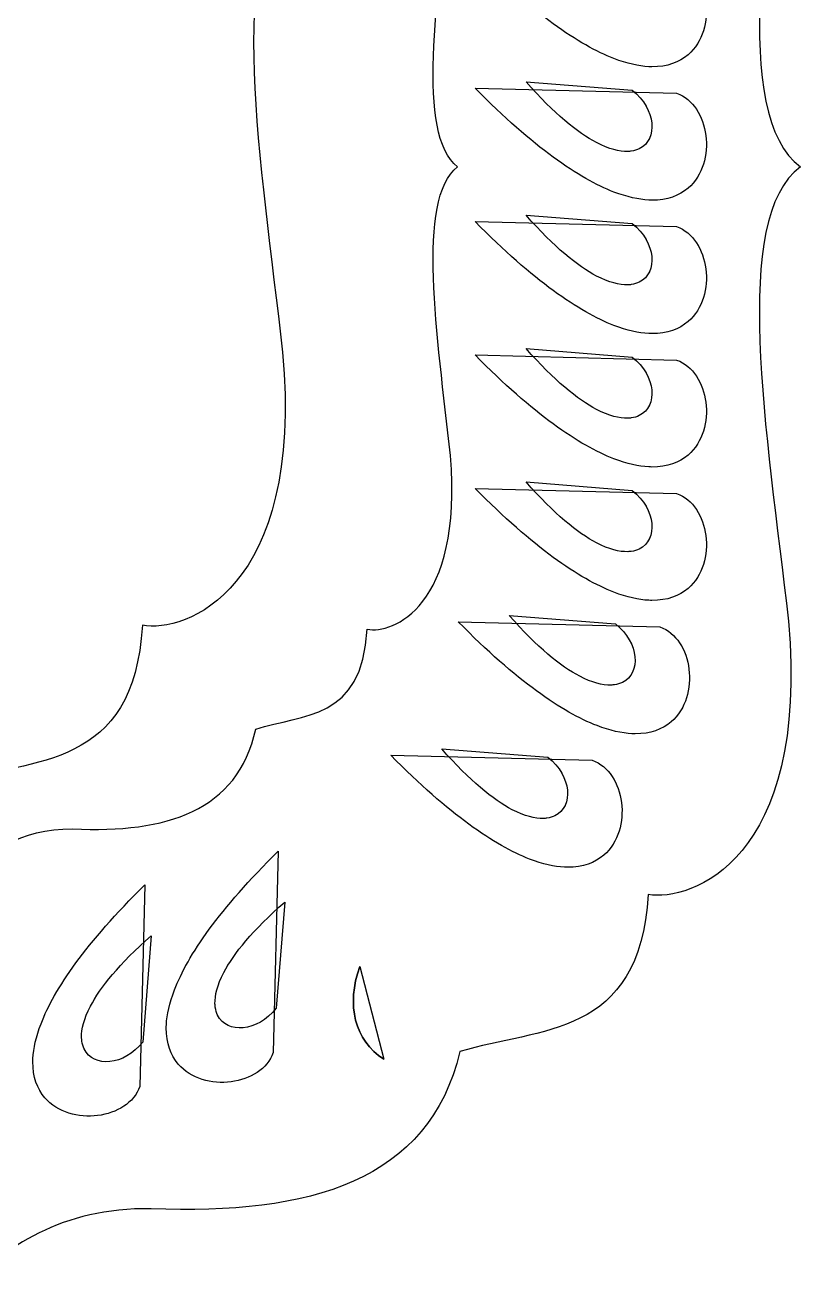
# Model space of a CAD drawing. Header units: centimetres. Extents: x -13 to 13.1, y -8 to 8.
# Drawn here: x -4.14 to 0.78, y -7.99 to -0.06 of the extents above; entities that cross this region are included whole.
import ezdxf

# ---------------------------------------------------------------- set-up
doc = ezdxf.new("R2010")
doc.units = ezdxf.units.CM
doc.header["$MEASUREMENT"] = 0
doc.layers.add('Layer 1', color=7, linetype='Continuous')

msp = doc.modelspace()

# ---------------------------------------------------------------- linework, layer by layer
at = {"layer": 'Layer 1', "color": 214, "lineweight": 30}
msp.add_open_spline([(-7.73226, 7.79237), (-8.01278, 7.55431), (-8.30393, 7.24169), (-8.7137, 7.27891), (-8.7137, 7.27891), (-10.69448, 7.27838), (-10.75678, 6.75432), (-10.90065, 6.31401), (-10.90065, 6.31401), (-11.623, 6.25413), (-12.09567, 6.00123), (-12.08218, 5.37143), (-12.08218, 5.37143), (-12.68108, 5.30898), (-12.94235, 4.79808), (-12.93794, 3.93607), (-12.93794, 3.93607), (-12.92369, 2.83844), (-12.55109, 1.43551), (-13.01318, 0.74371), (-13.01318, 0.74371), (-12.55109, 0.05191), (-12.92369, -1.35102), (-12.93794, -2.44865), (-12.93794, -2.44865), (-12.94235, -3.31067), (-12.68108, -3.82156), (-12.08218, -3.88401), (-12.08218, -3.88401), (-12.09567, -4.51381), (-11.623, -4.76671), (-10.90065, -4.82659), (-10.90065, -4.82659), (-10.75679, -5.2669), (-10.69449, -5.79013), (-8.7137, -5.79067), (-8.7137, -5.79067), (-8.30393, -5.75344), (-8.01278, -6.06689), (-7.73226, -6.30495), (-7.73226, -6.30495), (-7.42861, -6.02844), (-7.09326, -5.78547), (-6.5251, -5.79067), (-6.5251, -5.79067), (-5.53119, -5.83328), (-4.7808, -5.61636), (-4.58868, -4.8051), (-4.58868, -4.8051), (-4.09196, -4.65168), (-3.46225, -4.72543), (-3.40715, -3.81953), (-3.40715, -3.81953), (-3.14297, -3.86788), (-2.39431, -3.60538), (-2.52741, -2.10553), (-2.52741, -2.10553), (-2.66579, -0.90805), (-2.89214, 0.42342), (-2.45134, 0.7437), (-2.45134, 0.7437), (-2.89214, 1.06398), (-2.66578, 2.39545), (-2.52741, 3.59293), (-2.52741, 3.59293), (-2.39431, 5.09279), (-3.14297, 5.35611), (-3.40715, 5.30776), (-3.40715, 5.30776), (-3.46225, 6.21367), (-4.09196, 6.13909), (-4.58868, 6.29251), (-4.58868, 6.29251), (-4.7808, 7.10377), (-5.53119, 7.32152), (-6.5251, 7.27891), (-6.5251, 7.27891), (-7.09327, 7.27372), (-7.42861, 7.51586), (-7.73226, 7.79237)], degree=3, knots=[0, 0, 0, 0, 0.047619, 0.047619, 0.047619, 0.047619, 0.0952381, 0.0952381, 0.0952381, 0.0952381, 0.1428571, 0.1428571, 0.1428571, 0.1428571, 0.1904762, 0.1904762, 0.1904762, 0.1904762, 0.2380952, 0.2380952, 0.2380952, 0.2380952, 0.2857143, 0.2857143, 0.2857143, 0.2857143, 0.3333333, 0.3333333, 0.3333333, 0.3333333, 0.3809524, 0.3809524, 0.3809524, 0.3809524, 0.4285714, 0.4285714, 0.4285714, 0.4285714, 0.4761905, 0.4761905, 0.4761905, 0.4761905, 0.5238095, 0.5238095, 0.5238095, 0.5238095, 0.5714286, 0.5714286, 0.5714286, 0.5714286, 0.6190476, 0.6190476, 0.6190476, 0.6190476, 0.6666667, 0.6666667, 0.6666667, 0.6666667, 0.7142857, 0.7142857, 0.7142857, 0.7142857, 0.7619048, 0.7619048, 0.7619048, 0.7619048, 0.8095238, 0.8095238, 0.8095238, 0.8095238, 0.8571429, 0.8571429, 0.8571429, 0.8571429, 0.9047619, 0.9047619, 0.9047619, 0.9047619, 1, 1, 1, 1], dxfattribs=at)
at = {"layer": 'Layer 1', "color": 251, "lineweight": 30}
for points, knots in [([(-4.55911, 6.10445), (-4.83963, 5.86639), (-5.13078, 5.55377), (-5.54055, 5.59099), (-5.54055, 5.59099), (-7.52133, 5.59046), (-7.58363, 5.0664), (-7.7275, 4.62609), (-7.7275, 4.62609), (-8.44985, 4.56621), (-8.92252, 4.31331), (-8.90903, 3.68351), (-8.90903, 3.68351), (-9.50793, 3.62106), (-9.7692, 3.11016), (-9.76479, 2.24815), (-9.76479, 2.24815), (-9.75054, 1.15052), (-9.37794, -0.25241), (-9.84003, -0.94421), (-9.84003, -0.94421), (-9.37794, -1.63601), (-9.75054, -3.03894), (-9.76479, -4.13657), (-9.76479, -4.13657), (-9.7692, -4.99859), (-9.50793, -5.50948), (-8.90903, -5.57193), (-8.90903, -5.57193), (-8.92252, -6.20173), (-8.44985, -6.45463), (-7.7275, -6.51451), (-7.7275, -6.51451), (-7.58364, -6.95482), (-7.52134, -7.47805), (-5.54055, -7.47859), (-5.54055, -7.47859), (-5.13078, -7.44136), (-4.83963, -7.75481), (-4.55911, -7.99287), (-4.55911, -7.99287), (-4.25546, -7.71636), (-3.92011, -7.47339), (-3.35195, -7.47859), (-3.35195, -7.47859), (-2.35804, -7.5212), (-1.60765, -7.30428), (-1.41553, -6.49302), (-1.41553, -6.49302), (-0.91881, -6.3396), (-0.2891, -6.41335), (-0.234, -5.50745), (-0.234, -5.50745), (0.03018, -5.5558), (0.77884, -5.2933), (0.64574, -3.79345), (0.64574, -3.79345), (0.50736, -2.59597), (0.28101, -1.2645), (0.72181, -0.94422), (0.72181, -0.94422), (0.28101, -0.62394), (0.50737, 0.70753), (0.64574, 1.90501), (0.64574, 1.90501), (0.77884, 3.40487), (0.03018, 3.66819), (-0.234, 3.61984), (-0.234, 3.61984), (-0.2891, 4.52575), (-0.91881, 4.45117), (-1.41553, 4.60459), (-1.41553, 4.60459), (-1.60765, 5.41585), (-2.35804, 5.6336), (-3.35195, 5.59099), (-3.35195, 5.59099), (-3.92012, 5.5858), (-4.25546, 5.82794), (-4.55911, 6.10445)], [0, 0, 0, 0, 0.047619, 0.047619, 0.047619, 0.047619, 0.0952381, 0.0952381, 0.0952381, 0.0952381, 0.1428571, 0.1428571, 0.1428571, 0.1428571, 0.1904762, 0.1904762, 0.1904762, 0.1904762, 0.2380952, 0.2380952, 0.2380952, 0.2380952, 0.2857143, 0.2857143, 0.2857143, 0.2857143, 0.3333333, 0.3333333, 0.3333333, 0.3333333, 0.3809524, 0.3809524, 0.3809524, 0.3809524, 0.4285714, 0.4285714, 0.4285714, 0.4285714, 0.4761905, 0.4761905, 0.4761905, 0.4761905, 0.5238095, 0.5238095, 0.5238095, 0.5238095, 0.5714286, 0.5714286, 0.5714286, 0.5714286, 0.6190476, 0.6190476, 0.6190476, 0.6190476, 0.6666667, 0.6666667, 0.6666667, 0.6666667, 0.7142857, 0.7142857, 0.7142857, 0.7142857, 0.7619048, 0.7619048, 0.7619048, 0.7619048, 0.8095238, 0.8095238, 0.8095238, 0.8095238, 0.8571429, 0.8571429, 0.8571429, 0.8571429, 0.9047619, 0.9047619, 0.9047619, 0.9047619, 1, 1, 1, 1]), ([(-4.55911, 3.53551), (-4.3792, 3.35979), (-4.18055, 3.20562), (-3.84391, 3.20891), (-3.84391, 3.20891), (-3.25501, 3.23599), (-2.81011, 3.09774), (-2.69628, 2.58218), (-2.69628, 2.58218), (-2.40197, 2.48468), (-2.02944, 2.53199), (-1.99679, 1.95628), (-1.99679, 1.95628), (-1.84026, 1.987), (-1.39621, 1.8197), (-1.47506, 0.86653), (-1.47506, 0.86653), (-1.55705, 0.10552), (-1.69158, -0.74067), (-1.43041, -0.94421), (-1.43041, -0.94421), (-1.69158, -1.14775), (-1.55705, -1.99394), (-1.47506, -2.75495), (-1.47506, -2.75495), (-1.3962, -3.70812), (-1.84026, -3.8746), (-1.99679, -3.84388), (-1.99679, -3.84388), (-2.02944, -4.41959), (-2.40197, -4.37312), (-2.69628, -4.47061), (-2.69628, -4.47061), (-2.81011, -4.98617), (-3.25501, -5.12359), (-3.84391, -5.09651), (-3.84391, -5.09651), (-4.18055, -5.09321), (-4.3792, -5.24821), (-4.55911, -5.42393), (-4.55911, -5.42393), (-4.72532, -5.27264), (-4.89758, -5.07285), (-5.14037, -5.09651), (-5.14037, -5.09651), (-6.31399, -5.09617), (-6.35076, -4.76365), (-6.436, -4.48383), (-6.436, -4.48383), (-6.864, -4.44578), (-7.14431, -4.28545), (-7.13632, -3.88521), (-7.13632, -3.88521), (-7.49117, -3.84552), (-7.6466, -3.52104), (-7.64399, -2.97322), (-7.64399, -2.97322), (-7.63555, -2.27566), (-7.41402, -1.38384), (-7.68781, -0.9442), (-7.68781, -0.9442), (-7.41402, -0.50455), (-7.63554, 0.38727), (-7.64399, 1.08482), (-7.64399, 1.08482), (-7.6466, 1.63264), (-7.49117, 1.95712), (-7.13632, 1.99681), (-7.13632, 1.99681), (-7.14431, 2.39705), (-6.864, 2.5582), (-6.436, 2.59626), (-6.436, 2.59626), (-6.35076, 2.87608), (-6.31399, 3.2086), (-5.14037, 3.20894), (-5.14037, 3.20894), (-4.89758, 3.18528), (-4.72532, 3.38424), (-4.55911, 3.53554), (-4.55911, 3.53554), (-4.55911, 3.53554), (-4.55911, 3.53551), (-4.55911, 3.53551)], [0, 0, 0, 0, 0.0454545, 0.0454545, 0.0454545, 0.0454545, 0.0909091, 0.0909091, 0.0909091, 0.0909091, 0.1363636, 0.1363636, 0.1363636, 0.1363636, 0.1818182, 0.1818182, 0.1818182, 0.1818182, 0.2272727, 0.2272727, 0.2272727, 0.2272727, 0.2727273, 0.2727273, 0.2727273, 0.2727273, 0.3181818, 0.3181818, 0.3181818, 0.3181818, 0.3636364, 0.3636364, 0.3636364, 0.3636364, 0.4090909, 0.4090909, 0.4090909, 0.4090909, 0.4545455, 0.4545455, 0.4545455, 0.4545455, 0.5, 0.5, 0.5, 0.5, 0.5454545, 0.5454545, 0.5454545, 0.5454545, 0.5909091, 0.5909091, 0.5909091, 0.5909091, 0.6363636, 0.6363636, 0.6363636, 0.6363636, 0.6818182, 0.6818182, 0.6818182, 0.6818182, 0.7272727, 0.7272727, 0.7272727, 0.7272727, 0.7727273, 0.7727273, 0.7727273, 0.7727273, 0.8181818, 0.8181818, 0.8181818, 0.8181818, 0.8636364, 0.8636364, 0.8636364, 0.8636364, 0.9090909, 0.9090909, 0.9090909, 0.9090909, 1, 1, 1, 1])]:
    msp.add_open_spline(points, degree=3, knots=knots, dxfattribs=at)
at = {"layer": 'Layer 1', "color": 251}
for points, knots in [([(-1.32002, 0.38648), (-0.95513, 0.01626), (-0.66815, -0.18037), (-0.44898, -0.26479), (-0.44898, -0.26479), (-0.36679, -0.29645), (-0.29422, -0.31227), (-0.23045, -0.31548), (-0.23045, -0.31548), (-0.22381, -0.31581), (-0.21712, -0.31604), (-0.21067, -0.3161), (-0.21067, -0.3161), (-0.21067, -0.3161), (-0.21067, -0.3161), (-0.21067, -0.3161), (-0.21067, -0.3161), (-0.11392, -0.31705), (-0.03901, -0.28793), (0.01559, -0.24099), (0.01559, -0.24099), (0.10877, -0.16087), (0.14229, -0.02969), (0.12717, 0.09006), (0.12717, 0.09006), (0.11205, 0.20981), (0.04806, 0.31894), (-0.05582, 0.35465), (-0.05582, 0.35465), (-0.05582, 0.35465), (-1.32002, 0.38648), (-1.32002, 0.38648)], [0, 0, 0, 0, 0.1111111, 0.1111111, 0.1111111, 0.1111111, 0.2222222, 0.2222222, 0.2222222, 0.2222222, 0.3333333, 0.3333333, 0.3333333, 0.3333333, 0.4444444, 0.4444444, 0.4444444, 0.4444444, 0.5555556, 0.5555556, 0.5555556, 0.5555556, 0.6666667, 0.6666667, 0.6666667, 0.6666667, 0.7777778, 0.7777778, 0.7777778, 0.7777778, 1, 1, 1, 1]), ([(-1.32002, -0.45031), (-0.95513, -0.82053), (-0.66815, -1.01716), (-0.44898, -1.10158), (-0.44898, -1.10158), (-0.36679, -1.13324), (-0.29422, -1.14906), (-0.23045, -1.15227), (-0.23045, -1.15227), (-0.22381, -1.1526), (-0.21712, -1.15283), (-0.21067, -1.15289), (-0.21067, -1.15289), (-0.21067, -1.15289), (-0.21067, -1.15289), (-0.21067, -1.15289), (-0.21067, -1.15289), (-0.11392, -1.15384), (-0.03901, -1.12472), (0.01559, -1.07778), (0.01559, -1.07778), (0.10877, -0.99766), (0.14229, -0.86648), (0.12717, -0.74673), (0.12717, -0.74673), (0.11205, -0.62698), (0.04806, -0.51785), (-0.05582, -0.48214), (-0.05582, -0.48214), (-0.05582, -0.48214), (-1.32002, -0.45031), (-1.32002, -0.45031)], [0, 0, 0, 0, 0.1111111, 0.1111111, 0.1111111, 0.1111111, 0.2222222, 0.2222222, 0.2222222, 0.2222222, 0.3333333, 0.3333333, 0.3333333, 0.3333333, 0.4444444, 0.4444444, 0.4444444, 0.4444444, 0.5555556, 0.5555556, 0.5555556, 0.5555556, 0.6666667, 0.6666667, 0.6666667, 0.6666667, 0.7777778, 0.7777778, 0.7777778, 0.7777778, 1, 1, 1, 1]), ([(-1.32002, -0.45031), (-1.32002, -0.45031), (-1.32002, -0.45031), (-1.32002, -0.45031), (-1.32002, -0.45031), (-1.32002, -0.45031), (-1.32002, -0.45031), (-1.32002, -0.45031)], [0, 0, 0, 0, 0.3333333, 0.3333333, 0.3333333, 0.3333333, 1, 1, 1, 1]), ([(-1.00041, -0.41013), (-0.82475, -0.61081), (-0.6768, -0.72975), (-0.55809, -0.79187), (-0.55809, -0.79187), (-0.48019, -0.83264), (-0.41466, -0.84895), (-0.36212, -0.8472), (-0.36212, -0.8472), (-0.35461, -0.84695), (-0.34746, -0.84631), (-0.34048, -0.84535), (-0.34048, -0.84535), (-0.32187, -0.84277), (-0.30519, -0.83771), (-0.29041, -0.83051), (-0.29041, -0.83051), (-0.23128, -0.80174), (-0.20453, -0.7391), (-0.21159, -0.66947), (-0.21159, -0.66947), (-0.21865, -0.59984), (-0.25885, -0.52296), (-0.33399, -0.46299), (-0.33399, -0.46299), (-0.33399, -0.46299), (-1.00041, -0.41013), (-1.00041, -0.41013)], [0, 0, 0, 0, 0.125, 0.125, 0.125, 0.125, 0.25, 0.25, 0.25, 0.25, 0.375, 0.375, 0.375, 0.375, 0.5, 0.5, 0.5, 0.5, 0.625, 0.625, 0.625, 0.625, 0.75, 0.75, 0.75, 0.75, 1, 1, 1, 1]), ([(-1.00041, -0.41013), (-1.00041, -0.41013), (-1.00041, -0.41013), (-1.00041, -0.41013), (-1.00041, -0.41013), (-1.00041, -0.41013), (-1.00041, -0.41013), (-1.00041, -0.41013)], [0, 0, 0, 0, 0.3333333, 0.3333333, 0.3333333, 0.3333333, 1, 1, 1, 1]), ([(-1.00041, -1.24693), (-0.82475, -1.44761), (-0.6768, -1.56655), (-0.55809, -1.62867), (-0.55809, -1.62867), (-0.48019, -1.66944), (-0.41466, -1.68575), (-0.36212, -1.684), (-0.36212, -1.684), (-0.35461, -1.68375), (-0.34746, -1.68311), (-0.34048, -1.68215), (-0.34048, -1.68215), (-0.32187, -1.67957), (-0.30519, -1.67451), (-0.29041, -1.66731), (-0.29041, -1.66731), (-0.23128, -1.63854), (-0.20453, -1.5759), (-0.21159, -1.50627), (-0.21159, -1.50627), (-0.21865, -1.43664), (-0.25885, -1.35976), (-0.33399, -1.29979), (-0.33399, -1.29979), (-0.33399, -1.29979), (-1.00041, -1.24693), (-1.00041, -1.24693)], [0, 0, 0, 0, 0.125, 0.125, 0.125, 0.125, 0.25, 0.25, 0.25, 0.25, 0.375, 0.375, 0.375, 0.375, 0.5, 0.5, 0.5, 0.5, 0.625, 0.625, 0.625, 0.625, 0.75, 0.75, 0.75, 0.75, 1, 1, 1, 1]), ([(-1.00041, -1.24693), (-1.00041, -1.24693), (-1.00041, -1.24693), (-1.00041, -1.24693), (-1.00041, -1.24693), (-1.00041, -1.24693), (-1.00041, -1.24693), (-1.00041, -1.24693)], [0, 0, 0, 0, 0.3333333, 0.3333333, 0.3333333, 0.3333333, 1, 1, 1, 1]), ([(-1.32002, -1.28711), (-0.95513, -1.65733), (-0.66815, -1.85396), (-0.44898, -1.93838), (-0.44898, -1.93838), (-0.36679, -1.97004), (-0.29422, -1.98586), (-0.23045, -1.98907), (-0.23045, -1.98907), (-0.22381, -1.9894), (-0.21712, -1.98963), (-0.21067, -1.98969), (-0.21067, -1.98969), (-0.21067, -1.98969), (-0.21067, -1.98969), (-0.21067, -1.98969), (-0.21067, -1.98969), (-0.11392, -1.99064), (-0.03901, -1.96152), (0.01559, -1.91458), (0.01559, -1.91458), (0.10877, -1.83446), (0.14229, -1.70328), (0.12717, -1.58353), (0.12717, -1.58353), (0.11205, -1.46378), (0.04806, -1.35465), (-0.05582, -1.31894), (-0.05582, -1.31894), (-0.05582, -1.31894), (-1.32002, -1.28711), (-1.32002, -1.28711)], [0, 0, 0, 0, 0.1111111, 0.1111111, 0.1111111, 0.1111111, 0.2222222, 0.2222222, 0.2222222, 0.2222222, 0.3333333, 0.3333333, 0.3333333, 0.3333333, 0.4444444, 0.4444444, 0.4444444, 0.4444444, 0.5555556, 0.5555556, 0.5555556, 0.5555556, 0.6666667, 0.6666667, 0.6666667, 0.6666667, 0.7777778, 0.7777778, 0.7777778, 0.7777778, 1, 1, 1, 1]), ([(-1.32002, -1.28711), (-1.32002, -1.28711), (-1.32002, -1.28711), (-1.32002, -1.28711), (-1.32002, -1.28711), (-1.32002, -1.28711), (-1.32002, -1.28711), (-1.32002, -1.28711)], [0, 0, 0, 0, 0.3333333, 0.3333333, 0.3333333, 0.3333333, 1, 1, 1, 1]), ([(-1.32002, -2.12391), (-0.95513, -2.49413), (-0.66815, -2.69076), (-0.44898, -2.77518), (-0.44898, -2.77518), (-0.36679, -2.80684), (-0.29422, -2.82266), (-0.23045, -2.82587), (-0.23045, -2.82587), (-0.22381, -2.8262), (-0.21712, -2.82643), (-0.21067, -2.82649), (-0.21067, -2.82649), (-0.21067, -2.82649), (-0.21067, -2.82649), (-0.21067, -2.82649), (-0.21067, -2.82649), (-0.11392, -2.82744), (-0.03901, -2.79832), (0.01559, -2.75138), (0.01559, -2.75138), (0.10877, -2.67126), (0.14229, -2.54008), (0.12717, -2.42033), (0.12717, -2.42033), (0.11205, -2.30058), (0.04806, -2.19145), (-0.05582, -2.15574), (-0.05582, -2.15574), (-0.05582, -2.15574), (-1.32002, -2.12391), (-1.32002, -2.12391)], [0, 0, 0, 0, 0.1111111, 0.1111111, 0.1111111, 0.1111111, 0.2222222, 0.2222222, 0.2222222, 0.2222222, 0.3333333, 0.3333333, 0.3333333, 0.3333333, 0.4444444, 0.4444444, 0.4444444, 0.4444444, 0.5555556, 0.5555556, 0.5555556, 0.5555556, 0.6666667, 0.6666667, 0.6666667, 0.6666667, 0.7777778, 0.7777778, 0.7777778, 0.7777778, 1, 1, 1, 1]), ([(-1.32002, -2.12391), (-1.32002, -2.12391), (-1.32002, -2.12391), (-1.32002, -2.12391), (-1.32002, -2.12391), (-1.32002, -2.12391), (-1.32002, -2.12391), (-1.32002, -2.12391)], [0, 0, 0, 0, 0.3333333, 0.3333333, 0.3333333, 0.3333333, 1, 1, 1, 1]), ([(-1.00041, -2.08372), (-0.82475, -2.2844), (-0.6768, -2.40334), (-0.55809, -2.46546), (-0.55809, -2.46546), (-0.48019, -2.50623), (-0.41466, -2.52254), (-0.36212, -2.52079), (-0.36212, -2.52079), (-0.35461, -2.52054), (-0.34746, -2.5199), (-0.34048, -2.51894), (-0.34048, -2.51894), (-0.32187, -2.51636), (-0.30519, -2.5113), (-0.29041, -2.5041), (-0.29041, -2.5041), (-0.23128, -2.47533), (-0.20453, -2.41269), (-0.21159, -2.34306), (-0.21159, -2.34306), (-0.21865, -2.27343), (-0.25885, -2.19655), (-0.33399, -2.13658), (-0.33399, -2.13658), (-0.33399, -2.13658), (-1.00041, -2.08372), (-1.00041, -2.08372)], [0, 0, 0, 0, 0.125, 0.125, 0.125, 0.125, 0.25, 0.25, 0.25, 0.25, 0.375, 0.375, 0.375, 0.375, 0.5, 0.5, 0.5, 0.5, 0.625, 0.625, 0.625, 0.625, 0.75, 0.75, 0.75, 0.75, 1, 1, 1, 1]), ([(-1.00041, -2.08372), (-1.00041, -2.08372), (-1.00041, -2.08372), (-1.00041, -2.08372), (-1.00041, -2.08372), (-1.00041, -2.08372), (-1.00041, -2.08372), (-1.00041, -2.08372)], [0, 0, 0, 0, 0.3333333, 0.3333333, 0.3333333, 0.3333333, 1, 1, 1, 1]), ([(-1.00041, -2.92052), (-0.82475, -3.1212), (-0.6768, -3.24014), (-0.55809, -3.30226), (-0.55809, -3.30226), (-0.48019, -3.34303), (-0.41466, -3.35934), (-0.36212, -3.35759), (-0.36212, -3.35759), (-0.35461, -3.35734), (-0.34746, -3.3567), (-0.34048, -3.35574), (-0.34048, -3.35574), (-0.32187, -3.35316), (-0.30519, -3.3481), (-0.29041, -3.3409), (-0.29041, -3.3409), (-0.23128, -3.31213), (-0.20453, -3.24949), (-0.21159, -3.17986), (-0.21159, -3.17986), (-0.21865, -3.11023), (-0.25885, -3.03335), (-0.33399, -2.97338), (-0.33399, -2.97338), (-0.33399, -2.97338), (-1.00041, -2.92052), (-1.00041, -2.92052)], [0, 0, 0, 0, 0.125, 0.125, 0.125, 0.125, 0.25, 0.25, 0.25, 0.25, 0.375, 0.375, 0.375, 0.375, 0.5, 0.5, 0.5, 0.5, 0.625, 0.625, 0.625, 0.625, 0.75, 0.75, 0.75, 0.75, 1, 1, 1, 1]), ([(-1.00041, -2.92052), (-1.00041, -2.92052), (-1.00041, -2.92052), (-1.00041, -2.92052), (-1.00041, -2.92052), (-1.00041, -2.92052), (-1.00041, -2.92052), (-1.00041, -2.92052)], [0, 0, 0, 0, 0.3333333, 0.3333333, 0.3333333, 0.3333333, 1, 1, 1, 1]), ([(-1.32002, -2.9607), (-0.95513, -3.33092), (-0.66815, -3.52755), (-0.44898, -3.61197), (-0.44898, -3.61197), (-0.36679, -3.64363), (-0.29422, -3.65945), (-0.23045, -3.66266), (-0.23045, -3.66266), (-0.22381, -3.66299), (-0.21712, -3.66322), (-0.21067, -3.66328), (-0.21067, -3.66328), (-0.21067, -3.66328), (-0.21067, -3.66328), (-0.21067, -3.66328), (-0.21067, -3.66328), (-0.11392, -3.66423), (-0.03901, -3.63511), (0.01559, -3.58817), (0.01559, -3.58817), (0.10877, -3.50805), (0.14229, -3.37687), (0.12717, -3.25712), (0.12717, -3.25712), (0.11205, -3.13737), (0.04806, -3.02824), (-0.05582, -2.99253), (-0.05582, -2.99253), (-0.05582, -2.99253), (-1.32002, -2.9607), (-1.32002, -2.9607)], [0, 0, 0, 0, 0.1111111, 0.1111111, 0.1111111, 0.1111111, 0.2222222, 0.2222222, 0.2222222, 0.2222222, 0.3333333, 0.3333333, 0.3333333, 0.3333333, 0.4444444, 0.4444444, 0.4444444, 0.4444444, 0.5555556, 0.5555556, 0.5555556, 0.5555556, 0.6666667, 0.6666667, 0.6666667, 0.6666667, 0.7777778, 0.7777778, 0.7777778, 0.7777778, 1, 1, 1, 1]), ([(-1.32002, -2.9607), (-1.32002, -2.9607), (-1.32002, -2.9607), (-1.32002, -2.9607), (-1.32002, -2.9607), (-1.32002, -2.9607), (-1.32002, -2.9607), (-1.32002, -2.9607)], [0, 0, 0, 0, 0.3333333, 0.3333333, 0.3333333, 0.3333333, 1, 1, 1, 1]), ([(-1.42585, -3.7975), (-1.06096, -4.16772), (-0.77398, -4.36435), (-0.55481, -4.44877), (-0.55481, -4.44877), (-0.47262, -4.48043), (-0.40005, -4.49625), (-0.33628, -4.49946), (-0.33628, -4.49946), (-0.32964, -4.49979), (-0.32295, -4.50002), (-0.3165, -4.50008), (-0.3165, -4.50008), (-0.3165, -4.50008), (-0.3165, -4.50008), (-0.3165, -4.50008), (-0.3165, -4.50008), (-0.21975, -4.50103), (-0.14484, -4.47191), (-0.09024, -4.42497), (-0.09024, -4.42497), (0.00294, -4.34485), (0.03646, -4.21367), (0.02134, -4.09392), (0.02134, -4.09392), (0.00622, -3.97417), (-0.05777, -3.86504), (-0.16165, -3.82933), (-0.16165, -3.82933), (-0.16165, -3.82933), (-1.42585, -3.7975), (-1.42585, -3.7975)], [0, 0, 0, 0, 0.1111111, 0.1111111, 0.1111111, 0.1111111, 0.2222222, 0.2222222, 0.2222222, 0.2222222, 0.3333333, 0.3333333, 0.3333333, 0.3333333, 0.4444444, 0.4444444, 0.4444444, 0.4444444, 0.5555556, 0.5555556, 0.5555556, 0.5555556, 0.6666667, 0.6666667, 0.6666667, 0.6666667, 0.7777778, 0.7777778, 0.7777778, 0.7777778, 1, 1, 1, 1]), ([(-1.42585, -3.7975), (-1.42585, -3.7975), (-1.42585, -3.7975), (-1.42585, -3.7975), (-1.42585, -3.7975), (-1.42585, -3.7975), (-1.42585, -3.7975), (-1.42585, -3.7975)], [0, 0, 0, 0, 0.3333333, 0.3333333, 0.3333333, 0.3333333, 1, 1, 1, 1]), ([(-1.10624, -3.75732), (-0.93058, -3.958), (-0.78263, -4.07694), (-0.66392, -4.13906), (-0.66392, -4.13906), (-0.58602, -4.17983), (-0.52049, -4.19614), (-0.46795, -4.19439), (-0.46795, -4.19439), (-0.46044, -4.19414), (-0.45329, -4.1935), (-0.44631, -4.19254), (-0.44631, -4.19254), (-0.4277, -4.18996), (-0.41102, -4.1849), (-0.39624, -4.1777), (-0.39624, -4.1777), (-0.33711, -4.14893), (-0.31036, -4.08629), (-0.31742, -4.01666), (-0.31742, -4.01666), (-0.32448, -3.94703), (-0.36468, -3.87015), (-0.43982, -3.81018), (-0.43982, -3.81018), (-0.43982, -3.81018), (-1.10624, -3.75732), (-1.10624, -3.75732)], [0, 0, 0, 0, 0.125, 0.125, 0.125, 0.125, 0.25, 0.25, 0.25, 0.25, 0.375, 0.375, 0.375, 0.375, 0.5, 0.5, 0.5, 0.5, 0.625, 0.625, 0.625, 0.625, 0.75, 0.75, 0.75, 0.75, 1, 1, 1, 1]), ([(-1.10624, -3.75732), (-1.10624, -3.75732), (-1.10624, -3.75732), (-1.10624, -3.75732), (-1.10624, -3.75732), (-1.10624, -3.75732), (-1.10624, -3.75732), (-1.10624, -3.75732)], [0, 0, 0, 0, 0.3333333, 0.3333333, 0.3333333, 0.3333333, 1, 1, 1, 1]), ([(-1.52957, -4.59411), (-1.35391, -4.79479), (-1.20596, -4.91373), (-1.08725, -4.97585), (-1.08725, -4.97585), (-1.00935, -5.01662), (-0.94382, -5.03293), (-0.89128, -5.03118), (-0.89128, -5.03118), (-0.88377, -5.03093), (-0.87662, -5.03029), (-0.86964, -5.02933), (-0.86964, -5.02933), (-0.85103, -5.02675), (-0.83435, -5.02169), (-0.81957, -5.01449), (-0.81957, -5.01449), (-0.76044, -4.98572), (-0.73369, -4.92308), (-0.74075, -4.85345), (-0.74075, -4.85345), (-0.74781, -4.78382), (-0.78801, -4.70694), (-0.86315, -4.64697), (-0.86315, -4.64697), (-0.86315, -4.64697), (-1.52957, -4.59411), (-1.52957, -4.59411)], [0, 0, 0, 0, 0.125, 0.125, 0.125, 0.125, 0.25, 0.25, 0.25, 0.25, 0.375, 0.375, 0.375, 0.375, 0.5, 0.5, 0.5, 0.5, 0.625, 0.625, 0.625, 0.625, 0.75, 0.75, 0.75, 0.75, 1, 1, 1, 1]), ([(-1.52957, -4.59411), (-1.52957, -4.59411), (-1.52957, -4.59411), (-1.52957, -4.59411), (-1.52957, -4.59411), (-1.52957, -4.59411), (-1.52957, -4.59411), (-1.52957, -4.59411)], [0, 0, 0, 0, 0.3333333, 0.3333333, 0.3333333, 0.3333333, 1, 1, 1, 1]), ([(-1.84918, -4.6343), (-1.48429, -5.00452), (-1.19731, -5.20115), (-0.97814, -5.28557), (-0.97814, -5.28557), (-0.89595, -5.31723), (-0.82338, -5.33305), (-0.75961, -5.33626), (-0.75961, -5.33626), (-0.75297, -5.33659), (-0.74628, -5.33682), (-0.73983, -5.33688), (-0.73983, -5.33688), (-0.73983, -5.33688), (-0.73983, -5.33688), (-0.73983, -5.33688), (-0.73983, -5.33688), (-0.64308, -5.33783), (-0.56817, -5.30871), (-0.51357, -5.26177), (-0.51357, -5.26177), (-0.42039, -5.18165), (-0.38687, -5.05047), (-0.40199, -4.93072), (-0.40199, -4.93072), (-0.41711, -4.81097), (-0.4811, -4.70184), (-0.58498, -4.66613), (-0.58498, -4.66613), (-0.58498, -4.66613), (-1.84918, -4.6343), (-1.84918, -4.6343)], [0, 0, 0, 0, 0.1111111, 0.1111111, 0.1111111, 0.1111111, 0.2222222, 0.2222222, 0.2222222, 0.2222222, 0.3333333, 0.3333333, 0.3333333, 0.3333333, 0.4444444, 0.4444444, 0.4444444, 0.4444444, 0.5555556, 0.5555556, 0.5555556, 0.5555556, 0.6666667, 0.6666667, 0.6666667, 0.6666667, 0.7777778, 0.7777778, 0.7777778, 0.7777778, 1, 1, 1, 1]), ([(-1.84918, -4.6343), (-1.84918, -4.6343), (-1.84918, -4.6343), (-1.84918, -4.6343), (-1.84918, -4.6343), (-1.84918, -4.6343), (-1.84918, -4.6343), (-1.84918, -4.6343)], [0, 0, 0, 0, 0.3333333, 0.3333333, 0.3333333, 0.3333333, 1, 1, 1, 1]), ([(-2.55498, -5.23561), (-2.9252, -5.6005), (-3.12183, -5.88748), (-3.20625, -6.10665), (-3.20625, -6.10665), (-3.23791, -6.18884), (-3.25373, -6.26141), (-3.25694, -6.32518), (-3.25694, -6.32518), (-3.25727, -6.33182), (-3.2575, -6.33851), (-3.25756, -6.34496), (-3.25756, -6.34496), (-3.25756, -6.34496), (-3.25756, -6.34496), (-3.25756, -6.34496), (-3.25756, -6.34496), (-3.25851, -6.44171), (-3.22939, -6.51662), (-3.18245, -6.57122), (-3.18245, -6.57122), (-3.10233, -6.6644), (-2.97115, -6.69792), (-2.8514, -6.6828), (-2.8514, -6.6828), (-2.73165, -6.66768), (-2.62252, -6.60369), (-2.58681, -6.49981), (-2.58681, -6.49981), (-2.58681, -6.49981), (-2.55498, -5.23561), (-2.55498, -5.23561)], [0, 0, 0, 0, 0.1111111, 0.1111111, 0.1111111, 0.1111111, 0.2222222, 0.2222222, 0.2222222, 0.2222222, 0.3333333, 0.3333333, 0.3333333, 0.3333333, 0.4444444, 0.4444444, 0.4444444, 0.4444444, 0.5555556, 0.5555556, 0.5555556, 0.5555556, 0.6666667, 0.6666667, 0.6666667, 0.6666667, 0.7777778, 0.7777778, 0.7777778, 0.7777778, 1, 1, 1, 1]), ([(-2.55498, -5.23561), (-2.55498, -5.23561), (-2.55498, -5.23561), (-2.55498, -5.23561), (-2.55498, -5.23561), (-2.55498, -5.23561), (-2.55498, -5.23561), (-2.55498, -5.23561)], [0, 0, 0, 0, 0.3333333, 0.3333333, 0.3333333, 0.3333333, 1, 1, 1, 1]), ([(-3.39178, -5.44728), (-3.762, -5.81217), (-3.95863, -6.09915), (-4.04305, -6.31832), (-4.04305, -6.31832), (-4.07471, -6.40051), (-4.09053, -6.47308), (-4.09374, -6.53685), (-4.09374, -6.53685), (-4.09407, -6.54349), (-4.0943, -6.55018), (-4.09436, -6.55663), (-4.09436, -6.55663), (-4.09436, -6.55663), (-4.09436, -6.55663), (-4.09436, -6.55663), (-4.09436, -6.55663), (-4.09531, -6.65338), (-4.06619, -6.72829), (-4.01925, -6.78289), (-4.01925, -6.78289), (-3.93913, -6.87607), (-3.80795, -6.90959), (-3.6882, -6.89447), (-3.6882, -6.89447), (-3.56845, -6.87935), (-3.45932, -6.81536), (-3.42361, -6.71148), (-3.42361, -6.71148), (-3.42361, -6.71148), (-3.39178, -5.44728), (-3.39178, -5.44728)], [0, 0, 0, 0, 0.1111111, 0.1111111, 0.1111111, 0.1111111, 0.2222222, 0.2222222, 0.2222222, 0.2222222, 0.3333333, 0.3333333, 0.3333333, 0.3333333, 0.4444444, 0.4444444, 0.4444444, 0.4444444, 0.5555556, 0.5555556, 0.5555556, 0.5555556, 0.6666667, 0.6666667, 0.6666667, 0.6666667, 0.7777778, 0.7777778, 0.7777778, 0.7777778, 1, 1, 1, 1]), ([(-3.39178, -5.44728), (-3.39178, -5.44728), (-3.39178, -5.44728), (-3.39178, -5.44728), (-3.39178, -5.44728), (-3.39178, -5.44728), (-3.39178, -5.44728), (-3.39178, -5.44728)], [0, 0, 0, 0, 0.3333333, 0.3333333, 0.3333333, 0.3333333, 1, 1, 1, 1]), ([(-2.5148, -5.55522), (-2.71548, -5.73088), (-2.83442, -5.87883), (-2.89654, -5.99754), (-2.89654, -5.99754), (-2.93731, -6.07544), (-2.95362, -6.14097), (-2.95187, -6.19351), (-2.95187, -6.19351), (-2.95163, -6.20102), (-2.95098, -6.20817), (-2.95002, -6.21515), (-2.95002, -6.21515), (-2.94744, -6.23376), (-2.94238, -6.25044), (-2.93518, -6.26522), (-2.93518, -6.26522), (-2.90641, -6.32435), (-2.84377, -6.3511), (-2.77414, -6.34404), (-2.77414, -6.34404), (-2.70451, -6.33698), (-2.62763, -6.29678), (-2.56766, -6.22164), (-2.56766, -6.22164), (-2.56766, -6.22164), (-2.5148, -5.55522), (-2.5148, -5.55522)], [0, 0, 0, 0, 0.125, 0.125, 0.125, 0.125, 0.25, 0.25, 0.25, 0.25, 0.375, 0.375, 0.375, 0.375, 0.5, 0.5, 0.5, 0.5, 0.625, 0.625, 0.625, 0.625, 0.75, 0.75, 0.75, 0.75, 1, 1, 1, 1]), ([(-2.5148, -5.55522), (-2.5148, -5.55522), (-2.5148, -5.55522), (-2.5148, -5.55522), (-2.5148, -5.55522), (-2.5148, -5.55522), (-2.5148, -5.55522), (-2.5148, -5.55522)], [0, 0, 0, 0, 0.3333333, 0.3333333, 0.3333333, 0.3333333, 1, 1, 1, 1]), ([(-3.3516, -5.76689), (-3.55228, -5.94255), (-3.67122, -6.0905), (-3.73334, -6.20921), (-3.73334, -6.20921), (-3.77411, -6.28711), (-3.79042, -6.35264), (-3.78867, -6.40518), (-3.78867, -6.40518), (-3.78843, -6.41269), (-3.78778, -6.41984), (-3.78682, -6.42682), (-3.78682, -6.42682), (-3.78424, -6.44543), (-3.77918, -6.46211), (-3.77198, -6.47689), (-3.77198, -6.47689), (-3.74321, -6.53602), (-3.68057, -6.56277), (-3.61094, -6.55571), (-3.61094, -6.55571), (-3.54131, -6.54865), (-3.46443, -6.50845), (-3.40446, -6.43331), (-3.40446, -6.43331), (-3.40446, -6.43331), (-3.3516, -5.76689), (-3.3516, -5.76689)], [0, 0, 0, 0, 0.125, 0.125, 0.125, 0.125, 0.25, 0.25, 0.25, 0.25, 0.375, 0.375, 0.375, 0.375, 0.5, 0.5, 0.5, 0.5, 0.625, 0.625, 0.625, 0.625, 0.75, 0.75, 0.75, 0.75, 1, 1, 1, 1]), ([(-3.3516, -5.76689), (-3.3516, -5.76689), (-3.3516, -5.76689), (-3.3516, -5.76689), (-3.3516, -5.76689), (-3.3516, -5.76689), (-3.3516, -5.76689), (-3.3516, -5.76689)], [0, 0, 0, 0, 0.3333333, 0.3333333, 0.3333333, 0.3333333, 1, 1, 1, 1]), ([(-2.04426, -5.96039), (-2.04426, -5.96039), (-2.04426, -5.96039), (-2.04426, -5.96039), (-2.04426, -5.96039), (-2.1289, -6.20077), (-2.07768, -6.42221), (-1.89287, -6.54098), (-1.89287, -6.54098), (-1.89287, -6.54098), (-2.04426, -5.96039), (-2.04426, -5.96039)], [0, 0, 0, 0, 0.25, 0.25, 0.25, 0.25, 0.5, 0.5, 0.5, 0.5, 1, 1, 1, 1]), ([(-2.04426, -5.96039), (-2.04426, -5.96039), (-2.04426, -5.96039), (-2.04426, -5.96039), (-2.04426, -5.96039), (-2.04426, -5.96039), (-2.04426, -5.96039), (-2.04426, -5.96039)], [0, 0, 0, 0, 0.3333333, 0.3333333, 0.3333333, 0.3333333, 1, 1, 1, 1])]:
    msp.add_open_spline(points, degree=3, knots=knots, dxfattribs=at)
at = {"layer": 'Layer 1', "lineweight": 20}
for points, knots in [([(-1.32002, 0.38648), (-0.95513, 0.01626), (-0.66815, -0.18037), (-0.44898, -0.26479), (-0.44898, -0.26479), (-0.36679, -0.29645), (-0.29422, -0.31227), (-0.23045, -0.31548), (-0.23045, -0.31548), (-0.22381, -0.31581), (-0.21712, -0.31604), (-0.21067, -0.3161), (-0.21067, -0.3161), (-0.21067, -0.3161), (-0.21067, -0.3161), (-0.21067, -0.3161), (-0.21067, -0.3161), (-0.11392, -0.31705), (-0.03901, -0.28793), (0.01559, -0.24099), (0.01559, -0.24099), (0.10877, -0.16087), (0.14229, -0.02969), (0.12717, 0.09006), (0.12717, 0.09006), (0.11205, 0.20981), (0.04806, 0.31894), (-0.05582, 0.35465)], [0, 0, 0, 0, 0.125, 0.125, 0.125, 0.125, 0.25, 0.25, 0.25, 0.25, 0.375, 0.375, 0.375, 0.375, 0.5, 0.5, 0.5, 0.5, 0.625, 0.625, 0.625, 0.625, 0.75, 0.75, 0.75, 0.75, 1, 1, 1, 1]), ([(-1.32002, -0.45031), (-0.95513, -0.82053), (-0.66815, -1.01716), (-0.44898, -1.10158), (-0.44898, -1.10158), (-0.36679, -1.13324), (-0.29422, -1.14906), (-0.23045, -1.15227), (-0.23045, -1.15227), (-0.22381, -1.1526), (-0.21712, -1.15283), (-0.21067, -1.15289), (-0.21067, -1.15289), (-0.21067, -1.15289), (-0.21067, -1.15289), (-0.21067, -1.15289), (-0.21067, -1.15289), (-0.11392, -1.15384), (-0.03901, -1.12472), (0.01559, -1.07778), (0.01559, -1.07778), (0.10877, -0.99766), (0.14229, -0.86648), (0.12717, -0.74673), (0.12717, -0.74673), (0.11205, -0.62698), (0.04806, -0.51785), (-0.05582, -0.48214)], [0, 0, 0, 0, 0.125, 0.125, 0.125, 0.125, 0.25, 0.25, 0.25, 0.25, 0.375, 0.375, 0.375, 0.375, 0.5, 0.5, 0.5, 0.5, 0.625, 0.625, 0.625, 0.625, 0.75, 0.75, 0.75, 0.75, 1, 1, 1, 1]), ([(-1.32002, -0.45031), (-1.32002, -0.45031), (-1.32002, -0.45031), (-1.32002, -0.45031), (-1.32002, -0.45031), (-1.32002, -0.45031), (-1.32002, -0.45031), (-1.32002, -0.45031)], [0, 0, 0, 0, 0.3333333, 0.3333333, 0.3333333, 0.3333333, 1, 1, 1, 1]), ([(-1.00041, -0.41013), (-0.82475, -0.61081), (-0.6768, -0.72975), (-0.55809, -0.79187), (-0.55809, -0.79187), (-0.48019, -0.83264), (-0.41466, -0.84895), (-0.36212, -0.8472), (-0.36212, -0.8472), (-0.35461, -0.84695), (-0.34746, -0.84631), (-0.34048, -0.84535), (-0.34048, -0.84535), (-0.32187, -0.84277), (-0.30519, -0.83771), (-0.29041, -0.83051), (-0.29041, -0.83051), (-0.23128, -0.80174), (-0.20453, -0.7391), (-0.21159, -0.66947), (-0.21159, -0.66947), (-0.21865, -0.59984), (-0.25885, -0.52296), (-0.33399, -0.46299)], [0, 0, 0, 0, 0.1428571, 0.1428571, 0.1428571, 0.1428571, 0.2857143, 0.2857143, 0.2857143, 0.2857143, 0.4285714, 0.4285714, 0.4285714, 0.4285714, 0.5714286, 0.5714286, 0.5714286, 0.5714286, 0.7142857, 0.7142857, 0.7142857, 0.7142857, 1, 1, 1, 1]), ([(-1.00041, -0.41013), (-1.00041, -0.41013), (-1.00041, -0.41013), (-1.00041, -0.41013), (-1.00041, -0.41013), (-1.00041, -0.41013), (-1.00041, -0.41013), (-1.00041, -0.41013)], [0, 0, 0, 0, 0.3333333, 0.3333333, 0.3333333, 0.3333333, 1, 1, 1, 1]), ([(-1.00041, -1.24693), (-0.82475, -1.44761), (-0.6768, -1.56655), (-0.55809, -1.62867), (-0.55809, -1.62867), (-0.48019, -1.66944), (-0.41466, -1.68575), (-0.36212, -1.684), (-0.36212, -1.684), (-0.35461, -1.68375), (-0.34746, -1.68311), (-0.34048, -1.68215), (-0.34048, -1.68215), (-0.32187, -1.67957), (-0.30519, -1.67451), (-0.29041, -1.66731), (-0.29041, -1.66731), (-0.23128, -1.63854), (-0.20453, -1.5759), (-0.21159, -1.50627), (-0.21159, -1.50627), (-0.21865, -1.43664), (-0.25885, -1.35976), (-0.33399, -1.29979)], [0, 0, 0, 0, 0.1428571, 0.1428571, 0.1428571, 0.1428571, 0.2857143, 0.2857143, 0.2857143, 0.2857143, 0.4285714, 0.4285714, 0.4285714, 0.4285714, 0.5714286, 0.5714286, 0.5714286, 0.5714286, 0.7142857, 0.7142857, 0.7142857, 0.7142857, 1, 1, 1, 1]), ([(-1.00041, -1.24693), (-1.00041, -1.24693), (-1.00041, -1.24693), (-1.00041, -1.24693), (-1.00041, -1.24693), (-1.00041, -1.24693), (-1.00041, -1.24693), (-1.00041, -1.24693)], [0, 0, 0, 0, 0.3333333, 0.3333333, 0.3333333, 0.3333333, 1, 1, 1, 1]), ([(-1.32002, -1.28711), (-0.95513, -1.65733), (-0.66815, -1.85396), (-0.44898, -1.93838), (-0.44898, -1.93838), (-0.36679, -1.97004), (-0.29422, -1.98586), (-0.23045, -1.98907), (-0.23045, -1.98907), (-0.22381, -1.9894), (-0.21712, -1.98963), (-0.21067, -1.98969), (-0.21067, -1.98969), (-0.21067, -1.98969), (-0.21067, -1.98969), (-0.21067, -1.98969), (-0.21067, -1.98969), (-0.11392, -1.99064), (-0.03901, -1.96152), (0.01559, -1.91458), (0.01559, -1.91458), (0.10877, -1.83446), (0.14229, -1.70328), (0.12717, -1.58353), (0.12717, -1.58353), (0.11205, -1.46378), (0.04806, -1.35465), (-0.05582, -1.31894)], [0, 0, 0, 0, 0.125, 0.125, 0.125, 0.125, 0.25, 0.25, 0.25, 0.25, 0.375, 0.375, 0.375, 0.375, 0.5, 0.5, 0.5, 0.5, 0.625, 0.625, 0.625, 0.625, 0.75, 0.75, 0.75, 0.75, 1, 1, 1, 1]), ([(-1.32002, -1.28711), (-1.32002, -1.28711), (-1.32002, -1.28711), (-1.32002, -1.28711), (-1.32002, -1.28711), (-1.32002, -1.28711), (-1.32002, -1.28711), (-1.32002, -1.28711)], [0, 0, 0, 0, 0.3333333, 0.3333333, 0.3333333, 0.3333333, 1, 1, 1, 1]), ([(-1.32002, -2.12391), (-0.95513, -2.49413), (-0.66815, -2.69076), (-0.44898, -2.77518), (-0.44898, -2.77518), (-0.36679, -2.80684), (-0.29422, -2.82266), (-0.23045, -2.82587), (-0.23045, -2.82587), (-0.22381, -2.8262), (-0.21712, -2.82643), (-0.21067, -2.82649), (-0.21067, -2.82649), (-0.21067, -2.82649), (-0.21067, -2.82649), (-0.21067, -2.82649), (-0.21067, -2.82649), (-0.11392, -2.82744), (-0.03901, -2.79832), (0.01559, -2.75138), (0.01559, -2.75138), (0.10877, -2.67126), (0.14229, -2.54008), (0.12717, -2.42033), (0.12717, -2.42033), (0.11205, -2.30058), (0.04806, -2.19145), (-0.05582, -2.15574)], [0, 0, 0, 0, 0.125, 0.125, 0.125, 0.125, 0.25, 0.25, 0.25, 0.25, 0.375, 0.375, 0.375, 0.375, 0.5, 0.5, 0.5, 0.5, 0.625, 0.625, 0.625, 0.625, 0.75, 0.75, 0.75, 0.75, 1, 1, 1, 1]), ([(-1.32002, -2.12391), (-1.32002, -2.12391), (-1.32002, -2.12391), (-1.32002, -2.12391), (-1.32002, -2.12391), (-1.32002, -2.12391), (-1.32002, -2.12391), (-1.32002, -2.12391)], [0, 0, 0, 0, 0.3333333, 0.3333333, 0.3333333, 0.3333333, 1, 1, 1, 1]), ([(-1.00041, -2.08372), (-0.82475, -2.2844), (-0.6768, -2.40334), (-0.55809, -2.46546), (-0.55809, -2.46546), (-0.48019, -2.50623), (-0.41466, -2.52254), (-0.36212, -2.52079), (-0.36212, -2.52079), (-0.35461, -2.52054), (-0.34746, -2.5199), (-0.34048, -2.51894), (-0.34048, -2.51894), (-0.32187, -2.51636), (-0.30519, -2.5113), (-0.29041, -2.5041), (-0.29041, -2.5041), (-0.23128, -2.47533), (-0.20453, -2.41269), (-0.21159, -2.34306), (-0.21159, -2.34306), (-0.21865, -2.27343), (-0.25885, -2.19655), (-0.33399, -2.13658)], [0, 0, 0, 0, 0.1428571, 0.1428571, 0.1428571, 0.1428571, 0.2857143, 0.2857143, 0.2857143, 0.2857143, 0.4285714, 0.4285714, 0.4285714, 0.4285714, 0.5714286, 0.5714286, 0.5714286, 0.5714286, 0.7142857, 0.7142857, 0.7142857, 0.7142857, 1, 1, 1, 1]), ([(-1.00041, -2.08372), (-1.00041, -2.08372), (-1.00041, -2.08372), (-1.00041, -2.08372), (-1.00041, -2.08372), (-1.00041, -2.08372), (-1.00041, -2.08372), (-1.00041, -2.08372)], [0, 0, 0, 0, 0.3333333, 0.3333333, 0.3333333, 0.3333333, 1, 1, 1, 1]), ([(-1.00041, -2.92052), (-0.82475, -3.1212), (-0.6768, -3.24014), (-0.55809, -3.30226), (-0.55809, -3.30226), (-0.48019, -3.34303), (-0.41466, -3.35934), (-0.36212, -3.35759), (-0.36212, -3.35759), (-0.35461, -3.35734), (-0.34746, -3.3567), (-0.34048, -3.35574), (-0.34048, -3.35574), (-0.32187, -3.35316), (-0.30519, -3.3481), (-0.29041, -3.3409), (-0.29041, -3.3409), (-0.23128, -3.31213), (-0.20453, -3.24949), (-0.21159, -3.17986), (-0.21159, -3.17986), (-0.21865, -3.11023), (-0.25885, -3.03335), (-0.33399, -2.97338)], [0, 0, 0, 0, 0.1428571, 0.1428571, 0.1428571, 0.1428571, 0.2857143, 0.2857143, 0.2857143, 0.2857143, 0.4285714, 0.4285714, 0.4285714, 0.4285714, 0.5714286, 0.5714286, 0.5714286, 0.5714286, 0.7142857, 0.7142857, 0.7142857, 0.7142857, 1, 1, 1, 1]), ([(-1.00041, -2.92052), (-1.00041, -2.92052), (-1.00041, -2.92052), (-1.00041, -2.92052), (-1.00041, -2.92052), (-1.00041, -2.92052), (-1.00041, -2.92052), (-1.00041, -2.92052)], [0, 0, 0, 0, 0.3333333, 0.3333333, 0.3333333, 0.3333333, 1, 1, 1, 1]), ([(-1.32002, -2.9607), (-0.95513, -3.33092), (-0.66815, -3.52755), (-0.44898, -3.61197), (-0.44898, -3.61197), (-0.36679, -3.64363), (-0.29422, -3.65945), (-0.23045, -3.66266), (-0.23045, -3.66266), (-0.22381, -3.66299), (-0.21712, -3.66322), (-0.21067, -3.66328), (-0.21067, -3.66328), (-0.21067, -3.66328), (-0.21067, -3.66328), (-0.21067, -3.66328), (-0.21067, -3.66328), (-0.11392, -3.66423), (-0.03901, -3.63511), (0.01559, -3.58817), (0.01559, -3.58817), (0.10877, -3.50805), (0.14229, -3.37687), (0.12717, -3.25712), (0.12717, -3.25712), (0.11205, -3.13737), (0.04806, -3.02824), (-0.05582, -2.99253)], [0, 0, 0, 0, 0.125, 0.125, 0.125, 0.125, 0.25, 0.25, 0.25, 0.25, 0.375, 0.375, 0.375, 0.375, 0.5, 0.5, 0.5, 0.5, 0.625, 0.625, 0.625, 0.625, 0.75, 0.75, 0.75, 0.75, 1, 1, 1, 1]), ([(-1.32002, -2.9607), (-1.32002, -2.9607), (-1.32002, -2.9607), (-1.32002, -2.9607), (-1.32002, -2.9607), (-1.32002, -2.9607), (-1.32002, -2.9607), (-1.32002, -2.9607)], [0, 0, 0, 0, 0.3333333, 0.3333333, 0.3333333, 0.3333333, 1, 1, 1, 1]), ([(-1.42585, -3.7975), (-1.06096, -4.16772), (-0.77398, -4.36435), (-0.55481, -4.44877), (-0.55481, -4.44877), (-0.47262, -4.48043), (-0.40005, -4.49625), (-0.33628, -4.49946), (-0.33628, -4.49946), (-0.32964, -4.49979), (-0.32295, -4.50002), (-0.3165, -4.50008), (-0.3165, -4.50008), (-0.3165, -4.50008), (-0.3165, -4.50008), (-0.3165, -4.50008), (-0.3165, -4.50008), (-0.21975, -4.50103), (-0.14484, -4.47191), (-0.09024, -4.42497), (-0.09024, -4.42497), (0.00294, -4.34485), (0.03646, -4.21367), (0.02134, -4.09392), (0.02134, -4.09392), (0.00622, -3.97417), (-0.05777, -3.86504), (-0.16165, -3.82933)], [0, 0, 0, 0, 0.125, 0.125, 0.125, 0.125, 0.25, 0.25, 0.25, 0.25, 0.375, 0.375, 0.375, 0.375, 0.5, 0.5, 0.5, 0.5, 0.625, 0.625, 0.625, 0.625, 0.75, 0.75, 0.75, 0.75, 1, 1, 1, 1]), ([(-1.42585, -3.7975), (-1.42585, -3.7975), (-1.42585, -3.7975), (-1.42585, -3.7975), (-1.42585, -3.7975), (-1.42585, -3.7975), (-1.42585, -3.7975), (-1.42585, -3.7975)], [0, 0, 0, 0, 0.3333333, 0.3333333, 0.3333333, 0.3333333, 1, 1, 1, 1]), ([(-1.10624, -3.75732), (-0.93058, -3.958), (-0.78263, -4.07694), (-0.66392, -4.13906), (-0.66392, -4.13906), (-0.58602, -4.17983), (-0.52049, -4.19614), (-0.46795, -4.19439), (-0.46795, -4.19439), (-0.46044, -4.19414), (-0.45329, -4.1935), (-0.44631, -4.19254), (-0.44631, -4.19254), (-0.4277, -4.18996), (-0.41102, -4.1849), (-0.39624, -4.1777), (-0.39624, -4.1777), (-0.33711, -4.14893), (-0.31036, -4.08629), (-0.31742, -4.01666), (-0.31742, -4.01666), (-0.32448, -3.94703), (-0.36468, -3.87015), (-0.43982, -3.81018)], [0, 0, 0, 0, 0.1428571, 0.1428571, 0.1428571, 0.1428571, 0.2857143, 0.2857143, 0.2857143, 0.2857143, 0.4285714, 0.4285714, 0.4285714, 0.4285714, 0.5714286, 0.5714286, 0.5714286, 0.5714286, 0.7142857, 0.7142857, 0.7142857, 0.7142857, 1, 1, 1, 1]), ([(-1.10624, -3.75732), (-1.10624, -3.75732), (-1.10624, -3.75732), (-1.10624, -3.75732), (-1.10624, -3.75732), (-1.10624, -3.75732), (-1.10624, -3.75732), (-1.10624, -3.75732)], [0, 0, 0, 0, 0.3333333, 0.3333333, 0.3333333, 0.3333333, 1, 1, 1, 1]), ([(-1.52957, -4.59411), (-1.35391, -4.79479), (-1.20596, -4.91373), (-1.08725, -4.97585), (-1.08725, -4.97585), (-1.00935, -5.01662), (-0.94382, -5.03293), (-0.89128, -5.03118), (-0.89128, -5.03118), (-0.88377, -5.03093), (-0.87662, -5.03029), (-0.86964, -5.02933), (-0.86964, -5.02933), (-0.85103, -5.02675), (-0.83435, -5.02169), (-0.81957, -5.01449), (-0.81957, -5.01449), (-0.76044, -4.98572), (-0.73369, -4.92308), (-0.74075, -4.85345), (-0.74075, -4.85345), (-0.74781, -4.78382), (-0.78801, -4.70694), (-0.86315, -4.64697)], [0, 0, 0, 0, 0.1428571, 0.1428571, 0.1428571, 0.1428571, 0.2857143, 0.2857143, 0.2857143, 0.2857143, 0.4285714, 0.4285714, 0.4285714, 0.4285714, 0.5714286, 0.5714286, 0.5714286, 0.5714286, 0.7142857, 0.7142857, 0.7142857, 0.7142857, 1, 1, 1, 1]), ([(-1.52957, -4.59411), (-1.52957, -4.59411), (-1.52957, -4.59411), (-1.52957, -4.59411), (-1.52957, -4.59411), (-1.52957, -4.59411), (-1.52957, -4.59411), (-1.52957, -4.59411)], [0, 0, 0, 0, 0.3333333, 0.3333333, 0.3333333, 0.3333333, 1, 1, 1, 1]), ([(-1.84918, -4.6343), (-1.48429, -5.00452), (-1.19731, -5.20115), (-0.97814, -5.28557), (-0.97814, -5.28557), (-0.89595, -5.31723), (-0.82338, -5.33305), (-0.75961, -5.33626), (-0.75961, -5.33626), (-0.75297, -5.33659), (-0.74628, -5.33682), (-0.73983, -5.33688), (-0.73983, -5.33688), (-0.73983, -5.33688), (-0.73983, -5.33688), (-0.73983, -5.33688), (-0.73983, -5.33688), (-0.64308, -5.33783), (-0.56817, -5.30871), (-0.51357, -5.26177), (-0.51357, -5.26177), (-0.42039, -5.18165), (-0.38687, -5.05047), (-0.40199, -4.93072), (-0.40199, -4.93072), (-0.41711, -4.81097), (-0.4811, -4.70184), (-0.58498, -4.66613)], [0, 0, 0, 0, 0.125, 0.125, 0.125, 0.125, 0.25, 0.25, 0.25, 0.25, 0.375, 0.375, 0.375, 0.375, 0.5, 0.5, 0.5, 0.5, 0.625, 0.625, 0.625, 0.625, 0.75, 0.75, 0.75, 0.75, 1, 1, 1, 1]), ([(-1.84918, -4.6343), (-1.84918, -4.6343), (-1.84918, -4.6343), (-1.84918, -4.6343), (-1.84918, -4.6343), (-1.84918, -4.6343), (-1.84918, -4.6343), (-1.84918, -4.6343)], [0, 0, 0, 0, 0.3333333, 0.3333333, 0.3333333, 0.3333333, 1, 1, 1, 1]), ([(-2.55498, -5.23561), (-2.9252, -5.6005), (-3.12183, -5.88748), (-3.20625, -6.10665), (-3.20625, -6.10665), (-3.23791, -6.18884), (-3.25373, -6.26141), (-3.25694, -6.32518), (-3.25694, -6.32518), (-3.25727, -6.33182), (-3.2575, -6.33851), (-3.25756, -6.34496), (-3.25756, -6.34496), (-3.25756, -6.34496), (-3.25756, -6.34496), (-3.25756, -6.34496), (-3.25756, -6.34496), (-3.25851, -6.44171), (-3.22939, -6.51662), (-3.18245, -6.57122), (-3.18245, -6.57122), (-3.10233, -6.6644), (-2.97115, -6.69792), (-2.8514, -6.6828), (-2.8514, -6.6828), (-2.73165, -6.66768), (-2.62252, -6.60369), (-2.58681, -6.49981)], [0, 0, 0, 0, 0.125, 0.125, 0.125, 0.125, 0.25, 0.25, 0.25, 0.25, 0.375, 0.375, 0.375, 0.375, 0.5, 0.5, 0.5, 0.5, 0.625, 0.625, 0.625, 0.625, 0.75, 0.75, 0.75, 0.75, 1, 1, 1, 1]), ([(-2.55498, -5.23561), (-2.55498, -5.23561), (-2.55498, -5.23561), (-2.55498, -5.23561), (-2.55498, -5.23561), (-2.55498, -5.23561), (-2.55498, -5.23561), (-2.55498, -5.23561)], [0, 0, 0, 0, 0.3333333, 0.3333333, 0.3333333, 0.3333333, 1, 1, 1, 1]), ([(-3.39178, -5.44728), (-3.762, -5.81217), (-3.95863, -6.09915), (-4.04305, -6.31832), (-4.04305, -6.31832), (-4.07471, -6.40051), (-4.09053, -6.47308), (-4.09374, -6.53685), (-4.09374, -6.53685), (-4.09407, -6.54349), (-4.0943, -6.55018), (-4.09436, -6.55663), (-4.09436, -6.55663), (-4.09436, -6.55663), (-4.09436, -6.55663), (-4.09436, -6.55663), (-4.09436, -6.55663), (-4.09531, -6.65338), (-4.06619, -6.72829), (-4.01925, -6.78289), (-4.01925, -6.78289), (-3.93913, -6.87607), (-3.80795, -6.90959), (-3.6882, -6.89447), (-3.6882, -6.89447), (-3.56845, -6.87935), (-3.45932, -6.81536), (-3.42361, -6.71148)], [0, 0, 0, 0, 0.125, 0.125, 0.125, 0.125, 0.25, 0.25, 0.25, 0.25, 0.375, 0.375, 0.375, 0.375, 0.5, 0.5, 0.5, 0.5, 0.625, 0.625, 0.625, 0.625, 0.75, 0.75, 0.75, 0.75, 1, 1, 1, 1]), ([(-3.39178, -5.44728), (-3.39178, -5.44728), (-3.39178, -5.44728), (-3.39178, -5.44728), (-3.39178, -5.44728), (-3.39178, -5.44728), (-3.39178, -5.44728), (-3.39178, -5.44728)], [0, 0, 0, 0, 0.3333333, 0.3333333, 0.3333333, 0.3333333, 1, 1, 1, 1]), ([(-2.5148, -5.55522), (-2.71548, -5.73088), (-2.83442, -5.87883), (-2.89654, -5.99754), (-2.89654, -5.99754), (-2.93731, -6.07544), (-2.95362, -6.14097), (-2.95187, -6.19351), (-2.95187, -6.19351), (-2.95163, -6.20102), (-2.95098, -6.20817), (-2.95002, -6.21515), (-2.95002, -6.21515), (-2.94744, -6.23376), (-2.94238, -6.25044), (-2.93518, -6.26522), (-2.93518, -6.26522), (-2.90641, -6.32435), (-2.84377, -6.3511), (-2.77414, -6.34404), (-2.77414, -6.34404), (-2.70451, -6.33698), (-2.62763, -6.29678), (-2.56766, -6.22164)], [0, 0, 0, 0, 0.1428571, 0.1428571, 0.1428571, 0.1428571, 0.2857143, 0.2857143, 0.2857143, 0.2857143, 0.4285714, 0.4285714, 0.4285714, 0.4285714, 0.5714286, 0.5714286, 0.5714286, 0.5714286, 0.7142857, 0.7142857, 0.7142857, 0.7142857, 1, 1, 1, 1]), ([(-2.5148, -5.55522), (-2.5148, -5.55522), (-2.5148, -5.55522), (-2.5148, -5.55522), (-2.5148, -5.55522), (-2.5148, -5.55522), (-2.5148, -5.55522), (-2.5148, -5.55522)], [0, 0, 0, 0, 0.3333333, 0.3333333, 0.3333333, 0.3333333, 1, 1, 1, 1]), ([(-3.3516, -5.76689), (-3.55228, -5.94255), (-3.67122, -6.0905), (-3.73334, -6.20921), (-3.73334, -6.20921), (-3.77411, -6.28711), (-3.79042, -6.35264), (-3.78867, -6.40518), (-3.78867, -6.40518), (-3.78843, -6.41269), (-3.78778, -6.41984), (-3.78682, -6.42682), (-3.78682, -6.42682), (-3.78424, -6.44543), (-3.77918, -6.46211), (-3.77198, -6.47689), (-3.77198, -6.47689), (-3.74321, -6.53602), (-3.68057, -6.56277), (-3.61094, -6.55571), (-3.61094, -6.55571), (-3.54131, -6.54865), (-3.46443, -6.50845), (-3.40446, -6.43331)], [0, 0, 0, 0, 0.1428571, 0.1428571, 0.1428571, 0.1428571, 0.2857143, 0.2857143, 0.2857143, 0.2857143, 0.4285714, 0.4285714, 0.4285714, 0.4285714, 0.5714286, 0.5714286, 0.5714286, 0.5714286, 0.7142857, 0.7142857, 0.7142857, 0.7142857, 1, 1, 1, 1]), ([(-3.3516, -5.76689), (-3.3516, -5.76689), (-3.3516, -5.76689), (-3.3516, -5.76689), (-3.3516, -5.76689), (-3.3516, -5.76689), (-3.3516, -5.76689), (-3.3516, -5.76689)], [0, 0, 0, 0, 0.3333333, 0.3333333, 0.3333333, 0.3333333, 1, 1, 1, 1])]:
    msp.add_open_spline(points, degree=3, knots=knots, dxfattribs=at)
at = {"layer": 'Layer 1', "lineweight": 25}
for points in [[(-2.04426, -5.96039), (-2.04426, -5.96039), (-2.04426, -5.96039), (-2.04426, -5.96039), (-2.04426, -5.96039), (-2.1289, -6.20077), (-2.07768, -6.42221), (-1.89287, -6.54098)], [(-2.04426, -5.96039), (-2.04426, -5.96039), (-2.04426, -5.96039), (-2.04426, -5.96039), (-2.04426, -5.96039), (-2.04426, -5.96039), (-2.04426, -5.96039), (-2.04426, -5.96039)]]:
    msp.add_open_spline(points, degree=3, knots=[0, 0, 0, 0, 0.3333333, 0.3333333, 0.3333333, 0.3333333, 1, 1, 1, 1], dxfattribs=at)

doc.saveas('drawing.dxf')
